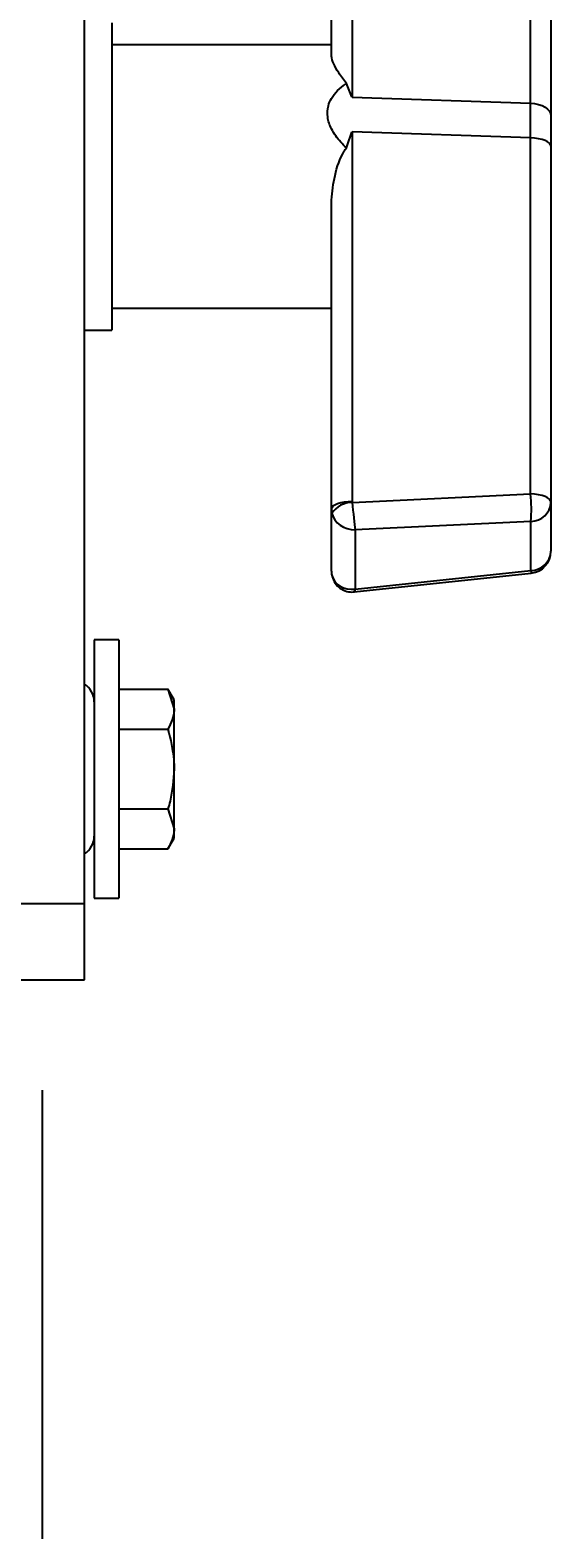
# Model space of a CAD drawing. Header units: inches. Extents: x 1.2 to 44.8, y 1.3 to 32.8.
# Drawn here: x 9.594 to 11.077, y 8.16 to 12.432 of the extents above; entities that cross this region are included whole.
import ezdxf

# ---------------------------------------------------------------- set-up
doc = ezdxf.new("R2010")
doc.units = ezdxf.units.IN
doc.header["$MEASUREMENT"] = 0
doc.layers.add('DIM', color=1, linetype='Continuous')
doc.layers.add('OBJECT', color=7, linetype='Continuous')
doc.styles.add('Arial', font='arial.ttf')
doc.dimstyles.new('ANSI & Metric .30 Stacked', dxfattribs={"dimscale": 2.666667, "dimtxt": 0.3, "dimasz": 0.375, "dimexe": 0.3, "dimexo": 0.3, "dimgap": 0.1, "dimtad": 0, "dimtih": 1, "dimtoh": 1, "dimzin": 4, "dimdsep": 46, "dimtxsty": 'Arial', "dimcen": 0.15, "dimadec": 0, "dimazin": 0, "dimtfac": 0.75, "dimtofl": 0, "dimtmove": 0, "dimatfit": 3, "dimfxl": 1, "dimtolj": 1, "dimtzin": 0, "dimarcsym": 0})

# ---------------------------------------------------------------- blocks, each defined once
blk = doc.blocks.new('*D3')
at = {"layer": 'Defpoints', "color": 0, "transparency": 16777216}
for p in [(9.6286, 9.7121), (1.6453, 9.3933), (1.6453, 3.4586)]:
    blk.add_point(p, dxfattribs=at)
at = {"layer": 'DIM', "color": 0, "lineweight": -2, "transparency": 16777216}
for p, q in [((9.6286, 9.4121), (9.6286, 3.1586)), ((1.6453, 9.0933), (1.6453, 3.1586)), ((2.0203, 3.4586), (4.7847, 3.4586)), ((9.2536, 3.4586), (6.5594, 3.4586))]:
    blk.add_line(p, q, dxfattribs=at)
at = {"layer": 'DIM', "color": 0, "transparency": 16777216}
for points in [[(2.0203, 3.5211), (2.0203, 3.3961), (1.6453, 3.4586)], [(9.2536, 3.5211), (9.2536, 3.3961), (9.6286, 3.4586)]]:
    blk.add_solid(points, dxfattribs=at)
at = {"layer": 'DIM', "color": 0, "transparency": 16777216, "char_height": 0.3, "attachment_point": 5, "style": 'Arial'}
for s, insert in [('\\A1;7.98', (5.672, 3.7117)), ('\\A1;[203mm]', (5.672, 3.1663))]:
    blk.add_mtext(s, dxfattribs=dict(at, insert=insert))

msp = doc.modelspace()

# ---------------------------------------------------------------- linework, layer by layer
at = {"layer": 'OBJECT'}
for p, q in [((9.7489, 9.7269), (9.7489, 16.7992)), ((10.5108, 13.17), (10.5108, 12.2404)), ((10.4519, 12.3616), (10.4519, 13.1383)), ((11.0188, 12.2231), (11.0188, 13.1175)), ((11.0769, 13.0815), (11.0769, 10.9469)), ((9.8269, 12.4517), (9.8269, 11.5767)), ((10.4519, 12.3892), (9.8269, 12.3892)), ((10.5108, 12.2404), (11.0188, 12.2231)), ((10.5108, 12.1414), (10.5108, 11.0876)), ((11.0188, 12.1242), (10.5108, 12.1414)), ((11.0188, 11.1103), (11.0188, 12.1242)), ((10.4519, 10.8902), (10.4519, 11.9473)), ((9.8269, 11.6392), (10.4519, 11.6392)), ((9.7489, 11.5767), (9.8269, 11.5767)), ((10.5109, 11.0862), (11.0188, 11.1103)), ((11.0199, 11.0321), (10.5199, 11.0083)), ((11.0199, 10.8924), (11.0199, 11.0321)), ((10.5199, 11.0083), (10.5199, 10.8395)), ((10.5172, 10.8315), (11.021, 10.8848)), ((10.5199, 10.8395), (11.0199, 10.8924)), ((9.8469, 10.6944), (9.7769, 10.6944)), ((9.7769, 10.6944), (9.7769, 9.9594)), ((9.8469, 10.6944), (9.8469, 9.9594)), ((9.8469, 10.5542), (9.9868, 10.5542)), ((10.0044, 10.5238), (9.9868, 10.5542)), ((9.9868, 10.5542), (10.0044, 10.4974)), ((10.0044, 10.1301), (10.0044, 10.5238)), ((9.8469, 10.4406), (9.9868, 10.4406)), ((9.8469, 10.2133), (9.9868, 10.2133)), ((9.9868, 10.2133), (10.0044, 10.1564)), ((9.9868, 10.0996), (10.0044, 10.1301)), ((9.8469, 10.0996), (9.9868, 10.0996)), ((9.7769, 9.9594), (9.8469, 9.9594)), ((9.5619, 9.9436), (9.7489, 9.9436)), ((9.5619, 9.7269), (9.7489, 9.7269))]:
    msp.add_line(p, q, dxfattribs=at)
at = {"layer": 'OBJECT', "flags": 128}
for points in [[(11.0188, 12.2231), (11.0304, 12.222), (11.0413, 12.2197), (11.0514, 12.2162), (11.0601, 12.2118), (11.0673, 12.2064), (11.0726, 12.2004), (11.0758, 12.1939), (11.0769, 12.1871)], [(11.0769, 12.1005), (11.0758, 12.105), (11.0726, 12.1092), (11.0673, 12.1132), (11.0601, 12.1167), (11.0514, 12.1196), (11.0413, 12.1219), (11.0304, 12.1235), (11.0188, 12.1242)], [(11.0769, 11.0867), (11.0758, 11.0911), (11.0726, 11.0954), (11.0673, 11.0993), (11.0601, 11.1029), (11.0514, 11.1058), (11.0413, 11.1081), (11.0304, 11.1096), (11.0188, 11.1103)], [(10.5108, 11.0876), (10.4995, 11.0875), (10.4886, 11.0865), (10.4784, 11.0846), (10.4694, 11.0821), (10.462, 11.0788), (10.4565, 11.0751), (10.4531, 11.071), (10.4519, 11.0668)]]:
    msp.add_lwpolyline(points, dxfattribs=at)
at = {"layer": 'OBJECT'}
for centre, radius, start, end in [((10.5554, 11.0648), 0.4657, 355.9786, 5.6145), ((10.5114, 11.0158), 0.0704, 90.3709, 145.6415), ((11.0188, 11.0903), 0.0582, 271.0466, 356.4027), ((11.0188, 10.9506), 0.0582, 271.0466, 356.4027), ((11.0144, 10.9469), 0.0625, 276.0376, 0), ((11.081, 10.8976), 0.0613, 184.8609, 192.0343), ((9.7169, 10.5181), 0.06, 0, 57.769), ((9.7169, 10.1358), 0.06, 302.231, 0)]:
    msp.add_arc(centre, radius, start, end, dxfattribs=at)
for centre, major_axis, ratio, start_param, end_param in [((11.0144, 11.934), (0.0021, 0.5002), 0.007684, 5.102457, 5.328794), ((10.5144, 11.0665), (0.0625, -0.0012), 0.882937, 3.157886, 3.36401), ((10.5183, 11.0874), (0.00732, -0.00177), 0.923694, 3.36192, 3.568043), ((10.5144, 11.0629), (-0.0068, 0.0622), 0.016562, 1.185847, 2.637787), ((10.5144, 11.0629), (0.0612, -0.0148), 0.858356, 3.552771, 5.00471), ((10.5144, 10.8904), (0.0625, 0.001), 0.869776, 3.127063, 3.333187), ((10.5144, 10.894), (0.061, 0.0159), 0.867945, 3.125349, 4.577288), ((10.5144, 10.894), (-0.0027, 0.0626), 0.100675, 3.147811, 3.648174)]:
    msp.add_ellipse(centre, major_axis=major_axis, ratio=ratio, start_param=start_param, end_param=end_param, dxfattribs=at)
for points, knots in [([(10.4946, 12.2794), (10.4869, 12.2897), (10.4649, 12.319), (10.4528, 12.3464), (10.452, 12.36), (10.4519, 12.3616)], [0, 0, 0, 0, 0.324577, 0.922742, 1, 1, 1, 1]), ([(10.4946, 12.0958), (10.4839, 12.1068), (10.4674, 12.1237), (10.4492, 12.1535), (10.4391, 12.1832), (10.4411, 12.2132), (10.4559, 12.2474), (10.4767, 12.2671), (10.4938, 12.2788), (10.4946, 12.2794)], [0, 0, 0, 0, 0.190457, 0.293194, 0.446601, 0.600717, 0.707922, 0.98553, 1, 1, 1, 1]), ([(10.5108, 12.2404), (10.5107, 12.2406), (10.5053, 12.2541), (10.4999, 12.2669), (10.4946, 12.2794)], [0, 0, 0, 0, 0.0172764, 1, 1, 1, 1]), ([(10.4946, 12.0958), (10.4999, 12.1109), (10.5053, 12.1262), (10.5107, 12.1411), (10.5108, 12.1414)], [0, 0, 0, 0, 0.9827236, 1, 1, 1, 1]), ([(10.4519, 11.9473), (10.4545, 11.9707), (10.4598, 12.0187), (10.4772, 12.0693), (10.4926, 12.0927), (10.4946, 12.0958)], [0, 0, 0, 0, 0.454626, 0.927986, 1, 1, 1, 1]), ([(10.4538, 10.8752), (10.4563, 10.8686), (10.4612, 10.8554), (10.4767, 10.8403), (10.4953, 10.8324), (10.5096, 10.8301), (10.5164, 10.8316), (10.5172, 10.8318)], [0, 0, 0, 0, 0.249571, 0.500336, 0.748534, 0.969089, 1, 1, 1, 1]), ([(10.0044, 10.4974), (10.0044, 10.496), (10.0042, 10.4769), (9.9952, 10.458), (9.9868, 10.4406)], [0, 0, 0, 0, 0.070201, 1, 1, 1, 1]), ([(9.9868, 10.4406), (9.9941, 10.4114), (10.0034, 10.3739), (10.0042, 10.3354), (10.0044, 10.3269)], [0, 0, 0, 0, 0.778131, 1, 1, 1, 1]), ([(10.0044, 10.3269), (10.0021, 10.2961), (9.9993, 10.2576), (9.9889, 10.2206), (9.9868, 10.2133)], [0, 0, 0, 0, 0.8017253, 1, 1, 1, 1]), ([(10.0044, 10.1564), (10.0044, 10.1551), (10.0042, 10.1359), (9.9952, 10.1171), (9.9868, 10.0996)], [0, 0, 0, 0, 0.070201, 1, 1, 1, 1])]:
    msp.add_open_spline(points, degree=3, knots=knots, dxfattribs=at)

# ---------------------------------------------------------------- dimensions: what is measured, and where the dimension line sits
at = {"layer": 'DIM'}
dim = msp.add_linear_dim(base=(1.6453, 3.4586), p1=(9.6286, 9.7121), p2=(1.6453, 9.3933), dimstyle='ANSI & Metric .30 Stacked', override={"dimpost": '\\X'}, dxfattribs=at)
dim.commit()
dim.dimension.update_dxf_attribs({"geometry": '*D3', "text_midpoint": (5.672, 3.4586), "dimtype": 160})

doc.saveas('drawing.dxf')
